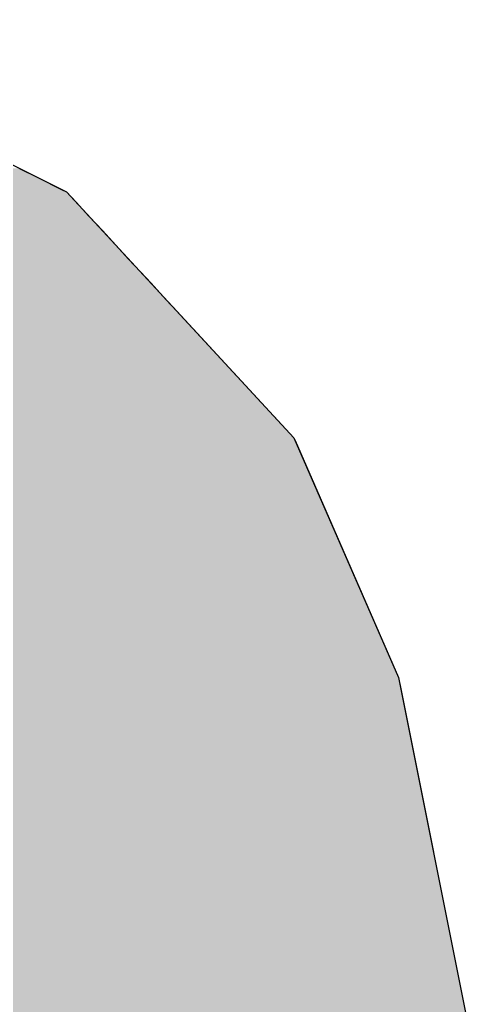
# Model space of a CAD drawing. Extents: x 2091.8 to 2122.7, y 1552.4 to 1562.7.
# Drawn here: x 2120.84002 to 2120.85902, y 1556.77979 to 1556.82112 of the extents above; entities that cross this region are included whole.
import ezdxf

# ---------------------------------------------------------------- set-up
doc = ezdxf.new("R2010")
doc.units = 0
doc.layers.get('0').update_dxf_attribs({"linetype": 'CONTINUOUS'})

# ---------------------------------------------------------------- blocks, each defined once
blk = doc.blocks.new('*U63')
at = {"color": 253, "linetype": 'CONTINUOUS'}
for p, q in [((3584.916, 1189.206), (3586.584, 1188.373)), ((3586.584, 1188.373), (3588.587, 1187.373)), ((3588.587, 1187.373), (3589.022, 1187.155)), ((3589.022, 1187.155), (3589.868, 1186.242)), ((3589.868, 1186.242), (3590.998, 1185.022)), ((3590.998, 1185.022), (3592.171, 1183.755)), ((3592.171, 1183.755), (3593.344, 1182.489)), ((3593.344, 1182.489), (3594.474, 1181.269)), ((3594.474, 1181.269), (3595.521, 1180.138)), ((3595.521, 1180.138), (3596.447, 1179.138)), ((3596.447, 1179.138), (3597.219, 1178.305)), ((3597.219, 1178.305), (3597.808, 1177.669)), ((3597.808, 1177.669), (3598.193, 1177.253)), ((3598.193, 1177.253), (3598.361, 1177.072)), ((3598.361, 1177.072), (3608.987, 1165.598)), ((3608.987, 1165.598), (3609.092, 1165.358)), ((3609.092, 1165.358), (3618.16, 1144.58)), ((3618.16, 1144.58), (3618.358, 1143.59)), ((3618.358, 1143.59), (3624.096, 1114.939))]:
    blk.add_line(p, q, dxfattribs=at)
at = {"color": 253, "linetype": 'CONTINUOUS', "extrusion": (0, 0, -1)}
for points in [[(-3552.201, 1189.206), (-3586.584, 1188.373), (-3554.126, 1188.373)], [(-3552.201, 1189.206), (-3584.916, 1189.206), (-3586.584, 1188.373)], [(-3554.126, 1188.373), (-3588.587, 1187.373), (-3555.7, 1187.373)], [(-3554.126, 1188.373), (-3586.584, 1188.373), (-3588.587, 1187.373)], [(-3555.7, 1187.373), (-3589.022, 1187.155), (-3555.925, 1187.155)], [(-3555.7, 1187.373), (-3588.587, 1187.373), (-3589.022, 1187.155)], [(-3555.925, 1187.155), (-3589.868, 1186.242), (-3556.868, 1186.242)], [(-3555.925, 1187.155), (-3589.022, 1187.155), (-3589.868, 1186.242)], [(-3556.868, 1186.242), (-3590.998, 1185.022), (-3557.585, 1185.022)], [(-3556.868, 1186.242), (-3589.868, 1186.242), (-3590.998, 1185.022)], [(-3557.585, 1185.022), (-3592.171, 1183.755), (-3557.827, 1183.755)], [(-3557.585, 1185.022), (-3590.998, 1185.022), (-3592.171, 1183.755)], [(-3557.827, 1183.755), (-3593.344, 1182.489), (-3557.585, 1182.489)], [(-3557.827, 1183.755), (-3592.171, 1183.755), (-3593.344, 1182.489)], [(-3557.585, 1182.489), (-3594.474, 1181.269), (-3556.868, 1181.269)], [(-3557.585, 1182.489), (-3593.344, 1182.489), (-3594.474, 1181.269)], [(-3556.868, 1181.269), (-3595.521, 1180.138), (-3555.7, 1180.138)], [(-3556.868, 1181.269), (-3594.474, 1181.269), (-3595.521, 1180.138)], [(-3555.7, 1180.138), (-3596.447, 1179.138), (-3554.126, 1179.138)], [(-3555.7, 1180.138), (-3595.521, 1180.138), (-3596.447, 1179.138)], [(-3554.126, 1179.138), (-3597.219, 1178.305), (-3552.201, 1178.305)], [(-3554.126, 1179.138), (-3596.447, 1179.138), (-3597.219, 1178.305)], [(-3549.995, 1177.669), (-3598.193, 1177.253), (-3547.588, 1177.253)], [(-3552.201, 1178.305), (-3597.808, 1177.669), (-3549.995, 1177.669)], [(-3549.995, 1177.669), (-3597.808, 1177.669), (-3598.193, 1177.253)], [(-3552.201, 1178.305), (-3597.219, 1178.305), (-3597.808, 1177.669)], [(-3508.283, 1177.072), (-3608.987, 1165.598), (-3514.755, 1165.598)], [(-3508.283, 1177.072), (-3598.361, 1177.072), (-3608.987, 1165.598)], [(-3547.588, 1177.253), (-3598.361, 1177.072), (-3545.067, 1177.072)], [(-3547.588, 1177.253), (-3598.193, 1177.253), (-3598.361, 1177.072)], [(-3514.755, 1165.598), (-3609.092, 1165.358), (-3514.891, 1165.358)], [(-3514.755, 1165.598), (-3608.987, 1165.598), (-3609.092, 1165.358)], [(-3514.891, 1165.358), (-3618.16, 1144.58), (-3535.161, 1144.58)], [(-3514.891, 1165.358), (-3609.092, 1165.358), (-3618.16, 1144.58)], [(-3535.161, 1144.58), (-3618.358, 1143.59), (-3536.126, 1143.59)], [(-3535.161, 1144.58), (-3618.16, 1144.58), (-3618.358, 1143.59)], [(-3536.126, 1143.59), (-3624.096, 1114.939), (-3568.162, 1114.939)], [(-3536.126, 1143.59), (-3618.358, 1143.59), (-3624.096, 1114.939)]]:
    blk.add_solid(points, dxfattribs=at)
blk = doc.blocks.new('ROCKET')
at = {"color": 216}
blk.add_lwpolyline([(3434.163, 1166.676), (3458.444, 1182.844), (3482.725, 1194.161), (3501.071, 1200.089), (3522.114, 1202.245), (3549.094, 1201.167), (3567.439, 1197.934), (3589.022, 1187.155), (3608.987, 1165.598), (3618.16, 1144.58), (3624.096, 1114.939), (3624.635, 1082.603), (3614.383, 1036.795), (3583.219, 990.627)], dxfattribs=at)
at = {"color": 253, "linetype": 'CONTINUOUS'}
blk.add_blockref('*U63', (0, 0), dxfattribs=at)
blk = doc.blocks.new('MYREPUBLIC')
at = {"xscale": 0.8927864447397837, "yscale": 0.8927864447397837, "zscale": 0.8927864447397837}
blk.add_blockref('ROCKET', (538.207, 127.86), dxfattribs=at)

msp = doc.modelspace()

# ---------------------------------------------------------------- block references
at = {"xscale": 0.0005358643918571, "yscale": 0.0005358643918571, "zscale": 0.0005358643918571}
msp.add_blockref('MYREPUBLIC', (2118.836545, 1556.177435), dxfattribs=at)

doc.saveas('drawing.dxf')
